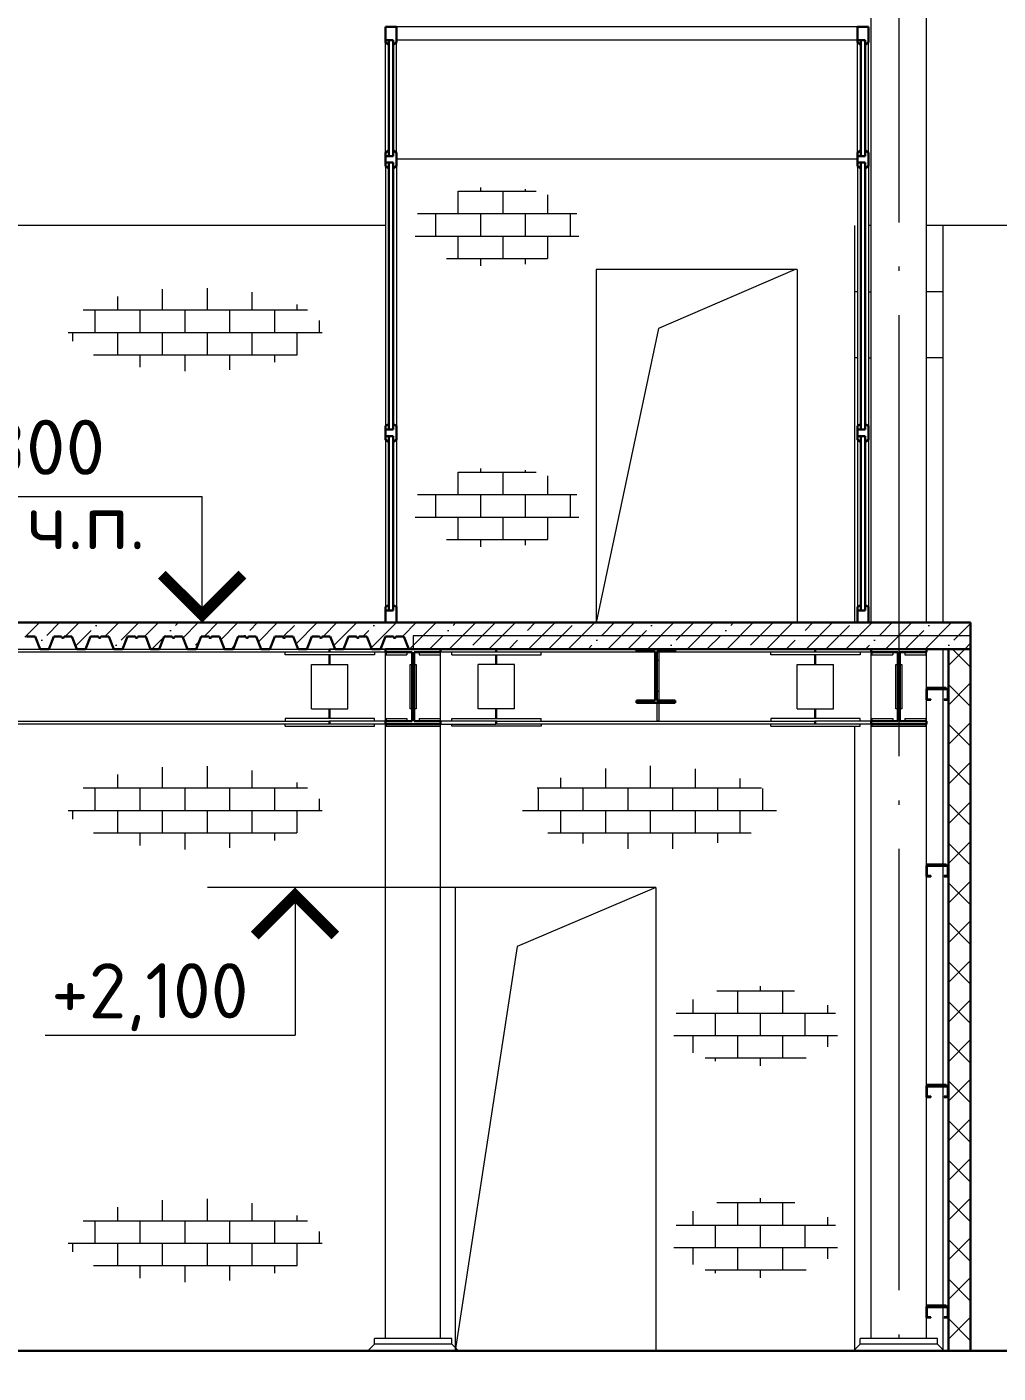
# Model space of a CAD drawing. Extents: x -965262 to 1142518, y -357520 to 71675.
# Drawn here: x -314975 to -310576, y -216272 to -210171 of the extents above; entities that cross this region are included whole.
import ezdxf

# ---------------------------------------------------------------- set-up
doc = ezdxf.new("R2010")
doc.units = 0
doc.header["$LTSCALE"] = 10
doc.linetypes.add('DOTE', pattern=[2.42, 2, -0.2, 0.02, -0.2])
doc.layers.get('0').update_dxf_attribs({"linetype": 'CONTINUOUS', "lineweight": 30})
doc.layers.add('DOTE', color=7, linetype='DOTE', lineweight=9)
doc.styles.add('GOST 2.304', font='isocpeur.ttf', dxfattribs={"width": 0.75, "height": 250})

# ---------------------------------------------------------------- blocks, each defined once
blk = doc.blocks.new('ddd')
at = {"lineweight": 15}
for p, q in [((44561.6, 101285.2), (44561.6, 104930.7)), ((44811.6, 101285.2), (44811.6, 104826.2)), ((44811.6, 101165.2), (45061.6, 101165.2)), ((45061.6, 101151.2), (45061.6, 101165.2)), ((45061.6, 101165.2), (45066.6, 101165.2)), ((46506.6, 101165.2), (45066.6, 101165.2)), ((45066.6, 101151.2), (45066.6, 101165.2)), ((46506.6, 101151.2), (46506.6, 101165.2)), ((46506.6, 101165.2), (46511.6, 101165.2)), ((46511.6, 101151.2), (46511.6, 101165.2)), ((46511.6, 101165.2), (46761.6, 101165.2)), ((46761.6, 101165.2), (47011.6, 101165.2)), ((47011.6, 101165.2), (47261.6, 101165.2)), ((47261.6, 101165.2), (47011.6, 101165.2)), ((47261.6, 101151.2), (47261.6, 101165.2)), ((47261.6, 101165.2), (47266.6, 101165.2)), ((50306.6, 101165.2), (47266.6, 101165.2)), ((47266.6, 101151.2), (47266.6, 101165.2)), ((44561.6, 100985.2), (44561.6, 101151.2)), ((44564.1, 101151.2, 1451.3), (44564.1, 101139.2, 1451.3)), ((44659.1, 101139.2, 1451.3), (44564.1, 101139.2, 1451.3)), ((44659.1, 101151.2, 1451.3), (44659.1, 101139.2, 1451.3)), ((44714.1, 101151.2, 1451.3), (44714.1, 101139.2, 1451.3)), ((44809.1, 101139.2, 1451.3), (44714.1, 101139.2, 1451.3)), ((44809.1, 101151.2, 1451.3), (44809.1, 101139.2, 1451.3)), ((44811.6, 100839.2), (44811.6, 101151.2)), ((44811.6, 101151.2), (45061.6, 101151.2)), ((44861.6, 101151.2), (44861.6, 101139.2)), ((44861.6, 101139.2), (45266.6, 101139.2)), ((45061.6, 101151.2), (45066.6, 101151.2)), ((45061.6, 101095.2), (45061.6, 101139.2)), ((45066.6, 101151.2), (46506.6, 101151.2)), ((45066.6, 101095.2), (45066.6, 101139.2)), ((45266.6, 101139.2), (45266.6, 101151.2)), ((45774.1, 101151.2, 1451.3), (45774.1, 100932.2, 1451.3)), ((45774.1, 101113.2, 1451.3), (45783.1, 101113.2, 1451.3)), ((46306.6, 101139.2), (46306.6, 101151.2)), ((46711.6, 101139.2), (46306.6, 101139.2)), ((46506.6, 101151.2), (46511.6, 101151.2)), ((46506.6, 101095.2), (46506.6, 101139.2)), ((46511.6, 101151.2), (46761.6, 101151.2)), ((46511.6, 101095.2), (46511.6, 101139.2)), ((46711.6, 101139.2), (46711.6, 101151.2)), ((46761.6, 100839.2), (46761.6, 101151.2)), ((46764.1, 101151.2, 1451.3), (46764.1, 101139.2, 1451.3)), ((46859.1, 101139.2, 1451.3), (46764.1, 101139.2, 1451.3)), ((46859.1, 101151.2, 1451.3), (46859.1, 101139.2, 1451.3)), ((46914.1, 101151.2, 1451.3), (46914.1, 101139.2, 1451.3)), ((47009.1, 101139.2, 1451.3), (46914.1, 101139.2, 1451.3)), ((47009.1, 101151.2, 1451.3), (47009.1, 101139.2, 1451.3)), ((47011.6, 100839.2), (47011.6, 101151.2)), ((47011.6, 101151.2), (47261.6, 101151.2)), ((47061.6, 101151.2), (47061.6, 101139.2)), ((47061.6, 101139.2), (47466.6, 101139.2)), ((47261.6, 101151.2), (47266.6, 101151.2)), ((47261.6, 101095.2), (47261.6, 101139.2)), ((47266.6, 101151.2), (50306.6, 101151.2)), ((47266.6, 101095.2), (47266.6, 101139.2)), ((47466.6, 101139.2), (47466.6, 101151.2)), ((44682.1, 101095.2, 1451.3), (44673.1, 101095.2, 1451.3)), ((44673.1, 101095.2, 1451.3), (44673.1, 100895.2, 1451.3)), ((44700.1, 101095.2, 1451.3), (44691.1, 101095.2, 1451.3)), ((44700.1, 100895.2, 1451.3), (44700.1, 101095.2, 1451.3)), ((45146.6, 101095.2), (44981.6, 101095.2)), ((44981.6, 100895.2), (44981.6, 101095.2)), ((45146.6, 100895.2), (45146.6, 101095.2)), ((46426.6, 100895.2), (46426.6, 101095.2)), ((46426.6, 101095.2), (46591.6, 101095.2)), ((46591.6, 100895.2), (46591.6, 101095.2)), ((46882.1, 101095.2, 1451.3), (46873.1, 101095.2, 1451.3)), ((46873.1, 101095.2, 1451.3), (46873.1, 100895.2, 1451.3)), ((46900.1, 101095.2, 1451.3), (46891.1, 101095.2, 1451.3)), ((46900.1, 100895.2, 1451.3), (46900.1, 101095.2, 1451.3)), ((47346.6, 101095.2), (47181.6, 101095.2)), ((47181.6, 100895.2), (47181.6, 101095.2)), ((47346.6, 100895.2), (47346.6, 101095.2)), ((44472.1, 100985.2), (44472.1, 100991.2)), ((44472.1, 100991.2), (44561.6, 100991.2)), ((44561.6, 100839.2), (44561.6, 100935.2)), ((45774.1, 100973.2, 1451.3), (45783.1, 100973.2, 1451.3)), ((45774.1, 100921.2, 1451.3), (45774.1, 100840.2, 1451.3)), ((45783.1, 100921.2, 1451.3), (45783.1, 100840.2, 1451.3)), ((44673.1, 100895.2, 1451.3), (44682.1, 100895.2, 1451.3)), ((44691.1, 100895.2, 1451.3), (44700.1, 100895.2, 1451.3)), ((45146.6, 100895.2), (44981.6, 100895.2)), ((45061.6, 100851.2), (45061.6, 100895.2)), ((45066.6, 100851.2), (45066.6, 100895.2)), ((46426.6, 100895.2), (46591.6, 100895.2)), ((46506.6, 100851.2), (46506.6, 100895.2)), ((46511.6, 100851.2), (46511.6, 100895.2)), ((46873.1, 100895.2, 1451.3), (46882.1, 100895.2, 1451.3)), ((46891.1, 100895.2, 1451.3), (46900.1, 100895.2, 1451.3)), ((47346.6, 100895.2), (47181.6, 100895.2)), ((47261.6, 100851.2), (47261.6, 100895.2)), ((47266.6, 100851.2), (47266.6, 100895.2)), ((44561.6, 100185.2), (44561.6, 100825.2)), ((44659.1, 100851.2, 1451.3), (44564.1, 100851.2, 1451.3)), ((44564.1, 100851.2, 1451.3), (44564.1, 100839.2, 1451.3)), ((44564.1, 100825.2, 1451.3), (44564.1, 100816.2, 1451.3)), ((44809.1, 100816.2, 1451.3), (44564.1, 100816.2, 1451.3)), ((44659.1, 100851.2, 1451.3), (44659.1, 100839.2, 1451.3)), ((44809.1, 100851.2, 1451.3), (44714.1, 100851.2, 1451.3)), ((44714.1, 100851.2, 1451.3), (44714.1, 100839.2, 1451.3)), ((44809.1, 100851.2, 1451.3), (44809.1, 100839.2, 1451.3)), ((44809.1, 100825.2, 1451.3), (44809.1, 100816.2, 1451.3)), ((44811.6, 100839.2), (45061.6, 100839.2)), ((44811.6, 98040.2), (44811.6, 100825.2)), ((44811.6, 100825.2), (45061.6, 100825.2)), ((44861.6, 100839.2), (44861.6, 100851.2)), ((44861.6, 100851.2), (45266.6, 100851.2)), ((44861.6, 100816.2), (44861.6, 100825.2)), ((45266.6, 100816.2), (44861.6, 100816.2)), ((45061.6, 100839.2), (45066.6, 100839.2)), ((45061.6, 100825.2), (45061.6, 100839.2)), ((45061.6, 100825.2), (45066.6, 100825.2)), ((46506.6, 100839.2), (45066.6, 100839.2)), ((45066.6, 100825.2), (45066.6, 100839.2)), ((45066.6, 100825.2), (46506.6, 100825.2)), ((45266.6, 100851.2), (45266.6, 100839.2)), ((45266.6, 100816.2), (45266.6, 100825.2)), ((45783.1, 100840.2), (45774.1, 100840.2)), ((45783.1, 100840.2, 1451.3), (45774.1, 100840.2, 1451.3)), ((46711.6, 100851.2), (46306.6, 100851.2)), ((46306.6, 100839.2), (46306.6, 100851.2)), ((46306.6, 100825.2), (46306.6, 100816.2)), ((46306.6, 100816.2), (46711.6, 100816.2)), ((46506.6, 100825.2), (46506.6, 100839.2)), ((46506.6, 100839.2), (46511.6, 100839.2)), ((46506.6, 100825.2), (46511.6, 100825.2)), ((46511.6, 100825.2), (46511.6, 100839.2)), ((46511.6, 100839.2), (46761.6, 100839.2)), ((46761.6, 100825.2), (46511.6, 100825.2)), ((46711.6, 100839.2), (46711.6, 100851.2)), ((46711.6, 100816.2), (46711.6, 100825.2)), ((46761.6, 98040.2), (46761.6, 100825.2)), ((46859.1, 100851.2, 1451.3), (46764.1, 100851.2, 1451.3)), ((46764.1, 100851.2, 1451.3), (46764.1, 100839.2, 1451.3)), ((46764.1, 100825.2, 1451.3), (46764.1, 100816.2, 1451.3)), ((47009.1, 100816.2, 1451.3), (46764.1, 100816.2, 1451.3)), ((46859.1, 100851.2, 1451.3), (46859.1, 100839.2, 1451.3)), ((47009.1, 100851.2, 1451.3), (46914.1, 100851.2, 1451.3)), ((46914.1, 100851.2, 1451.3), (46914.1, 100839.2, 1451.3)), ((47009.1, 100851.2, 1451.3), (47009.1, 100839.2, 1451.3)), ((47009.1, 100825.2, 1451.3), (47009.1, 100816.2, 1451.3)), ((47011.6, 100839.2), (47261.6, 100839.2)), ((47011.6, 98040.2), (47011.6, 100825.2)), ((47011.6, 100825.2), (47261.6, 100825.2)), ((47061.6, 100839.2), (47061.6, 100851.2)), ((47061.6, 100851.2), (47466.6, 100851.2)), ((47061.6, 100816.2), (47061.6, 100825.2)), ((47466.6, 100816.2), (47061.6, 100816.2)), ((47261.6, 100839.2), (47266.6, 100839.2)), ((47261.6, 100825.2), (47261.6, 100839.2)), ((47261.6, 100825.2), (47266.6, 100825.2)), ((50306.6, 100839.2), (47266.6, 100839.2)), ((47266.6, 100825.2), (47266.6, 100839.2)), ((47266.6, 100825.2), (50306.6, 100825.2)), ((47466.6, 100851.2), (47466.6, 100839.2)), ((47466.6, 100816.2), (47466.6, 100825.2)), ((44472.1, 100185.2), (44472.1, 100191.2)), ((44472.1, 100191.2), (44561.6, 100191.2)), ((44561.6, 99185.2), (44561.6, 100135.2)), ((44472.1, 99185.2), (44472.1, 99191.2)), ((44472.1, 99191.2), (44561.6, 99191.2)), ((44561.6, 98185.2), (44561.6, 99135.2)), ((44472.1, 98185.2), (44472.1, 98191.2)), ((44472.1, 98191.2), (44561.6, 98191.2)), ((44561.6, 98040.2), (44561.6, 98135.2)), ((44511.6, 98015.2), (44511.6, 98040.2)), ((44511.6, 98040.2), (44861.6, 98040.2)), ((44511.6, 98015.2), (44861.6, 98015.2)), ((44861.6, 98015.2), (44861.6, 98040.2)), ((46711.6, 98015.2), (46711.6, 98040.2)), ((46711.6, 98040.2), (47061.6, 98040.2)), ((46711.6, 98015.2), (47061.6, 98015.2)), ((47061.6, 98015.2), (47061.6, 98040.2))]:
    blk.add_line(p, q, dxfattribs=at)
for p, q in [((44561.6, 101151.2), (44561.6, 101165.2)), ((44561.6, 101165.2), (44811.6, 101165.2)), ((44811.6, 101165.2), (44811.6, 101151.2)), ((45699.1, 101154.2, 1451.3), (45699.1, 101165.2, 1451.3)), ((45699.1, 101165.2, 1451.3), (45874.1, 101165.2, 1451.3)), ((45874.1, 101165.2, 1451.3), (45874.1, 101154.2, 1451.3)), ((46761.6, 101151.2), (46761.6, 101165.2)), ((46761.6, 101165.2), (47011.6, 101165.2)), ((47011.6, 101165.2), (47011.6, 101151.2)), ((44682.1, 101151.2), (44561.6, 101151.2)), ((44682.1, 100839.2), (44682.1, 101151.2)), ((44811.6, 101151.2), (44691.1, 101151.2)), ((44691.1, 101151.2), (44691.1, 100839.2)), ((45783.1, 101154.2, 1451.3), (45699.1, 101154.2, 1451.3)), ((45783.1, 100932.2, 1451.3), (45783.1, 101154.2, 1451.3)), ((45874.1, 101154.2, 1451.3), (45790.1, 101154.2, 1451.3)), ((45790.1, 101154.2, 1451.3), (45790.1, 100932.2, 1451.3)), ((46882.1, 101151.2), (46761.6, 101151.2)), ((46882.1, 100839.2), (46882.1, 101151.2)), ((47011.6, 101151.2), (46891.1, 101151.2)), ((46891.1, 101151.2), (46891.1, 100839.2)), ((44461.6, 100985.2), (44461.6, 100935.2)), ((44561.6, 100985.2), (44461.6, 100985.2)), ((44463.9, 100937.5), (44463.9, 100982.9)), ((44463.9, 100982.9), (44559.3, 100982.9)), ((44559.3, 100982.9), (44559.3, 100937.5)), ((44561.6, 100935.2), (44561.6, 100985.2)), ((44461.6, 100935.2), (44481.6, 100935.2)), ((44481.6, 100937.5), (44463.9, 100937.5)), ((44481.6, 100935.2), (44481.6, 100937.5)), ((44559.3, 100937.5), (44541.6, 100937.5)), ((44541.6, 100937.5), (44541.6, 100935.2)), ((44541.6, 100935.2), (44561.6, 100935.2)), ((45699.1, 100921.2, 1451.3), (45699.1, 100932.2, 1451.3)), ((45699.1, 100932.2, 1451.3), (45783.1, 100932.2, 1451.3)), ((45699.1, 100921.2, 1451.3), (45874.1, 100921.2, 1451.3)), ((45790.1, 100932.2, 1451.3), (45874.1, 100932.2, 1451.3)), ((45874.1, 100932.2, 1451.3), (45874.1, 100921.2, 1451.3)), ((44561.6, 100839.2), (44682.1, 100839.2)), ((44561.6, 100825.2), (44561.6, 100839.2)), ((44561.6, 100825.2), (44811.6, 100825.2)), ((44811.6, 100839.2), (44691.1, 100839.2)), ((44811.6, 100825.2), (44811.6, 100839.2)), ((46761.6, 100839.2), (46882.1, 100839.2)), ((46761.6, 100825.2), (46761.6, 100839.2)), ((46761.6, 100825.2), (47011.6, 100825.2)), ((47011.6, 100839.2), (46891.1, 100839.2)), ((47011.6, 100825.2), (47011.6, 100839.2)), ((44461.6, 100185.2), (44461.6, 100135.2)), ((44561.6, 100185.2), (44461.6, 100185.2)), ((44463.9, 100137.5), (44463.9, 100182.9)), ((44463.9, 100182.9), (44559.3, 100182.9)), ((44559.3, 100182.9), (44559.3, 100137.5)), ((44561.6, 100135.2), (44561.6, 100185.2)), ((44461.6, 100135.2), (44481.6, 100135.2)), ((44481.6, 100137.5), (44463.9, 100137.5)), ((44481.6, 100135.2), (44481.6, 100137.5)), ((44559.3, 100137.5), (44541.6, 100137.5)), ((44541.6, 100137.5), (44541.6, 100135.2)), ((44541.6, 100135.2), (44561.6, 100135.2)), ((44461.6, 99185.2), (44461.6, 99135.2)), ((44561.6, 99185.2), (44461.6, 99185.2)), ((44463.9, 99137.5), (44463.9, 99182.9)), ((44463.9, 99182.9), (44559.3, 99182.9)), ((44559.3, 99182.9), (44559.3, 99137.5)), ((44561.6, 99135.2), (44561.6, 99185.2)), ((44461.6, 99135.2), (44481.6, 99135.2)), ((44481.6, 99137.5), (44463.9, 99137.5)), ((44481.6, 99135.2), (44481.6, 99137.5)), ((44559.3, 99137.5), (44541.6, 99137.5)), ((44541.6, 99137.5), (44541.6, 99135.2)), ((44541.6, 99135.2), (44561.6, 99135.2)), ((44461.6, 98185.2), (44461.6, 98135.2)), ((44561.6, 98185.2), (44461.6, 98185.2)), ((44463.9, 98137.5), (44463.9, 98182.9)), ((44463.9, 98182.9), (44559.3, 98182.9)), ((44559.3, 98182.9), (44559.3, 98137.5)), ((44561.6, 98135.2), (44561.6, 98185.2)), ((44461.6, 98135.2), (44481.6, 98135.2)), ((44481.6, 98137.5), (44463.9, 98137.5)), ((44481.6, 98135.2), (44481.6, 98137.5)), ((44559.3, 98137.5), (44541.6, 98137.5)), ((44541.6, 98137.5), (44541.6, 98135.2)), ((44541.6, 98135.2), (44561.6, 98135.2))]:
    blk.add_line(p, q)

msp = doc.modelspace()

# ---------------------------------------------------------------- hatches: boundary and pattern name
at = {"lineweight": 15}
h = msp.add_hatch(dxfattribs=at)
h.set_pattern_fill('AR-B816', color=1, scale=0.5)
h.set_pattern_definition([(0, (-297781.35, -209391.96), (0, 101.6), []), (90, (-297781.35, -209391.96), (-101.6, 101.6), [101.6, -101.6])])
edge = h.paths.add_edge_path()
edge.add_ellipse((-312845.4, -211076.1), major_axis=(381.5, 0), ratio=0.473687, start_angle=0, end_angle=360, ccw=False)
h = msp.add_hatch(dxfattribs=at)
h.set_pattern_fill('AR-B816', color=1, scale=0.5)
h.set_pattern_definition([(0, (-300644.68, -385901.09), (0, 101.6), []), (90, (-300644.68, -385901.09), (-101.6, 101.6), [101.6, -101.6])])
edge = h.paths.add_edge_path()
edge.add_ellipse((-314212.3, -211543.2), major_axis=(-576.4, 0), ratio=0.328422, start_angle=0, end_angle=360, ccw=False)
h = msp.add_hatch(dxfattribs=at)
h.set_pattern_fill('AR-B816', color=1, scale=0.5)
h.set_pattern_definition([(0, (-297781.35, -210665.58), (0, 101.6), []), (90, (-297781.35, -210665.58), (-101.6, 101.6), [101.6, -101.6])])
edge = h.paths.add_edge_path()
edge.add_ellipse((-312845.4, -212349.8), major_axis=(381.5, 0), ratio=0.473687, start_angle=0, end_angle=360, ccw=False)
h = msp.add_hatch(dxfattribs=at)
h.set_pattern_fill('ANSI35', color=256, scale=20)
h.set_pattern_definition([(45, (-343532.66, -364156.34), (-89.80256, 89.80256), []), (45, (-343442.86, -364156.34), (-89.80256, 89.80256), [158.75, -31.75, 0, -31.75])])
h.paths.add_polyline_path([(-313226, -212931.2), (-310701, -212931.2), (-310701, -212991.2), (-310801, -212991.2), (-312038.5, -212991.2), (-312038.5, -212991.2), (-312213.5, -212991.2), (-312846, -212991.2), (-312851, -212991.2), (-313101, -212991.2), (-313226, -212991.2)], flags=17)
h.paths.add_polyline_path([(-317361, -212871.2), (-310701, -212871.2), (-310701, -212931.2), (-313226, -212931.2), (-313226, -212991.2), (-313245.6, -212991.2), (-313268.1, -212934.2), (-313304.3, -212934.2, -0.811457), (-313314, -212938, 0.436348), (-313317.5, -212934.2), (-313350.9, -212934.2), (-313373.4, -212991.2), (-313412.6, -212991.2), (-313435.1, -212934.2), (-313471.3, -212934.2, -0.811457), (-313481, -212938, 0.436348), (-313484.5, -212934.2), (-313517.9, -212934.2), (-313540.4, -212991.2), (-313579.6, -212991.2), (-313602.1, -212934.2), (-313638.2, -212934.2, -0.811457), (-313648, -212938, 0.436348), (-313651.5, -212934.2), (-313684.9, -212934.2), (-313707.4, -212991.2), (-313746.6, -212991.2), (-313769.1, -212934.2), (-313805.2, -212934.2, -0.811457), (-313815, -212938, 0.436348), (-313818.5, -212934.2), (-313851.9, -212934.2), (-313874.4, -212991.2), (-313913.6, -212991.2), (-313936.1, -212934.2), (-313972.2, -212934.2, -0.811457), (-313982, -212938, 0.436348), (-313985.5, -212934.2), (-314018.9, -212934.2), (-314041.4, -212991.2), (-314080.6, -212991.2), (-314103.1, -212934.2), (-314139.2, -212934.2, -0.811457), (-314149, -212938, 0.436348), (-314152.5, -212934.2), (-314185.9, -212934.2), (-314208.4, -212991.2), (-314247.6, -212991.2), (-314270.1, -212934.2), (-314306.2, -212934.2, -0.811457), (-314315.9, -212938, 0.436348), (-314319.5, -212934.2), (-314352.9, -212934.2), (-314375.4, -212991.2), (-314414.6, -212991.2), (-314437.1, -212934.2), (-314473.2, -212934.2, -0.811457), (-314482.9, -212938, 0.436348), (-314486.5, -212934.2), (-314519.9, -212934.2), (-314542.4, -212991.2), (-314581.6, -212991.2), (-314604.1, -212934.2), (-314640.2, -212934.2, -0.811457), (-314649.9, -212938, 0.436348), (-314653.5, -212934.2), (-314686.9, -212934.2), (-314709.4, -212991.2), (-314748.6, -212991.2), (-314771, -212934.2), (-314807.2, -212934.2, -0.811457), (-314816.9, -212938, 0.436348), (-314820.5, -212934.2), (-314853.9, -212934.2), (-314876.4, -212991.2), (-314915.5, -212991.2), (-314938, -212934.2), (-314974.2, -212934.2, -0.811457), (-314983.9, -212938, 0.436348), (-314987.5, -212934.2), (-315020.9, -212934.2), (-315043.4, -212991.2), (-315082.5, -212991.2), (-315105, -212934.2), (-315141.2, -212934.2, -0.811457), (-315150.9, -212938, 0.436348), (-315154.5, -212934.2), (-315187.9, -212934.2), (-315210.3, -212991.2), (-315249.5, -212991.2), (-315272, -212934.2), (-315308.2, -212934.2, -0.811457), (-315317.9, -212938, 0.436348), (-315321.5, -212934.2), (-315354.8, -212934.2), (-315377.3, -212991.2), (-315416.5, -212991.2), (-315439, -212934.2), (-315475.2, -212934.2, -0.811457), (-315484.9, -212938, 0.436348), (-315488.4, -212934.2), (-315521.8, -212934.2), (-315544.3, -212991.2), (-315583.5, -212991.2), (-315606, -212934.2), (-315642.2, -212934.2, -0.811457), (-315651.9, -212938, 0.436348), (-315655.4, -212934.2), (-315688.8, -212934.2), (-315711.3, -212991.2), (-315750.5, -212991.2), (-315773, -212934.2), (-315809.1, -212934.2, -0.811457), (-315818.9, -212938, 0.436348), (-315822.4, -212934.2), (-315855.8, -212934.2), (-315878.3, -212991.2), (-315917.5, -212991.2), (-315940, -212934.2), (-315976.1, -212934.2, -0.811457), (-315985.9, -212938, 0.436348), (-315989.4, -212934.2), (-316022.8, -212934.2), (-316045.3, -212991.2), (-316084.5, -212991.2), (-316107, -212934.2), (-316143.1, -212934.2, -0.811457), (-316152.9, -212938, 0.436348), (-316156.4, -212934.2), (-316189.8, -212934.2), (-316212.3, -212991.2), (-316251.5, -212991.2), (-316274, -212934.2), (-316310.1, -212934.2, -0.811457), (-316319.9, -212938, 0.436348), (-316323.4, -212934.2), (-316356.8, -212934.2), (-316379.3, -212991.2), (-316418.5, -212991.2), (-316441, -212934.2), (-316477.1, -212934.2, -0.811457), (-316486.8, -212938, 0.436348), (-316490.4, -212934.2), (-316523.8, -212934.2), (-316546.3, -212991.2), (-316585.5, -212991.2), (-316608, -212934.2), (-316644.1, -212934.2, -0.811457), (-316653.8, -212938, 0.436348), (-316657.4, -212934.2), (-316690.8, -212934.2), (-316713.3, -212991.2), (-316752.5, -212991.2), (-316775, -212934.2), (-316811.1, -212934.2, -0.811457), (-316820.8, -212938, 0.436348), (-316824.4, -212934.2), (-316857.8, -212934.2), (-316880.3, -212991.2), (-316919.5, -212991.2), (-316941.9, -212934.2), (-316978.1, -212934.2, -0.811457), (-316987.8, -212938, 0.436348), (-316991.4, -212934.2), (-317024.8, -212934.2), (-317047.3, -212991.2), (-317151, -212991.2), (-317361, -212991.2)])
h = msp.add_hatch(dxfattribs=at)
h.set_pattern_fill('ANSI37', color=30, scale=40)
h.set_pattern_definition([(45, (-343532.66, -364156.34), (-89.80256, 89.80256), []), (135, (-343532.66, -364156.34), (-89.80256, -89.80256), [])])
h.paths.add_polyline_path([(-310801, -216171.2), (-310701, -216171.2), (-310701, -212991.2), (-310801, -212991.2)])
h = msp.add_hatch(dxfattribs=at)
h.set_pattern_fill('AR-B816', color=1, scale=0.5)
h.set_pattern_definition([(0, (-300644.68, -388067.84), (0, 101.6), []), (90, (-300644.68, -388067.84), (-101.6, 101.6), [101.6, -101.6])])
edge = h.paths.add_edge_path()
edge.add_ellipse((-314212.3, -213709.9), major_axis=(-576.4, 0), ratio=0.328422, start_angle=0, end_angle=360, ccw=False)
h = msp.add_hatch(dxfattribs=at)
h.set_pattern_fill('AR-B816', color=1, scale=0.5)
h.set_pattern_definition([(0, (-302701.54, -388067.84), (0, 101.6), []), (90, (-302701.54, -388067.84), (-101.6, 101.6), [101.6, -101.6])])
edge = h.paths.add_edge_path()
edge.add_ellipse((-312155.4, -213709.9), major_axis=(-576.4, 0), ratio=0.328422, start_angle=0, end_angle=360, ccw=False)
h = msp.add_hatch(dxfattribs=at)
h.set_pattern_fill('AR-B816', color=1, scale=0.5)
h.set_pattern_definition([(0, (-298952.78, -213015.28), (0, 101.6), []), (90, (-298952.78, -213015.28), (-101.6, 101.6), [101.6, -101.6])])
edge = h.paths.add_edge_path()
edge.add_ellipse((-311673.9, -214699.5), major_axis=(381.5, 0), ratio=0.473687, start_angle=0, end_angle=360, ccw=False)
h = msp.add_hatch(dxfattribs=at)
h.set_pattern_fill('AR-B816', color=1, scale=0.5)
h.set_pattern_definition([(0, (-300644.68, -390029.01), (0, 101.6), []), (90, (-300644.68, -390029.01), (-101.6, 101.6), [101.6, -101.6])])
edge = h.paths.add_edge_path()
edge.add_ellipse((-314212.3, -215671.1), major_axis=(-576.4, 0), ratio=0.328422, start_angle=0, end_angle=360, ccw=False)
h = msp.add_hatch(dxfattribs=at)
h.set_pattern_fill('AR-B816', color=1, scale=0.5)
h.set_pattern_definition([(0, (-298952.78, -213975.92), (0, 101.6), []), (90, (-298952.78, -213975.92), (-101.6, 101.6), [101.6, -101.6])])
edge = h.paths.add_edge_path()
edge.add_ellipse((-311673.9, -215660.1), major_axis=(381.5, 0), ratio=0.473687, start_angle=0, end_angle=360, ccw=False)

# ---------------------------------------------------------------- linework, layer by layer
at = {"color": 3}
for p, q in [((-313351, -210242.5, -4711.1), (-313351, -210171.2, -4711.1)), ((-313351, -210171.2, -4711.1), (-313301, -210171.2, -4711.1)), ((-313301, -210242.5, -4711.1), (-313301, -210171.2, -4711.1)), ((-311213.5, -210242.5, -4711.1), (-311213.5, -210171.2, -4711.1)), ((-311213.5, -210171.2, -4711.1), (-311163.5, -210171.2, -4711.1)), ((-311163.5, -210242.5, -4711.1), (-311163.5, -210171.2, -4711.1)), ((-313336, -210231.2, -4711.1), (-313351, -210231.2, -4711.1)), ((-313336, -210251.2, -4711.1), (-313351, -210242.5, -4711.1)), ((-313316, -210231.2, -4711.1), (-313336, -210231.2, -4711.1)), ((-313336, -210756.2, -4711.1), (-313336, -210231.2, -4711.1)), ((-313316, -210756.2, -4711.1), (-313316, -210231.2, -4711.1)), ((-313316, -210251.2, -4711.1), (-313301, -210242.5, -4711.1)), ((-311198.5, -210231.2, -4711.1), (-311213.5, -210231.2, -4711.1)), ((-311198.5, -210251.2, -4711.1), (-311213.5, -210242.5, -4711.1)), ((-311178.5, -210231.2, -4711.1), (-311198.5, -210231.2, -4711.1)), ((-311198.5, -210756.2, -4711.1), (-311198.5, -210231.2, -4711.1)), ((-311178.5, -210756.2, -4711.1), (-311178.5, -210231.2, -4711.1)), ((-311178.5, -210251.2, -4711.1), (-311163.5, -210242.5, -4711.1)), ((-313336, -210731.2, -4711.1), (-313351, -210739.8, -4711.1)), ((-313316, -210731.2, -4711.1), (-313301, -210739.8, -4711.1)), ((-311198.5, -210731.2, -4711.1), (-311213.5, -210739.8, -4711.1)), ((-311178.5, -210731.2, -4711.1), (-311163.5, -210739.8, -4711.1)), ((-313351, -210739.8, -4711.1), (-313351, -210802.5, -4711.1)), ((-313336, -210756.2, -4711.1), (-313351, -210756.2, -4711.1)), ((-313336, -210786.2, -4711.1), (-313351, -210786.2, -4711.1)), ((-313316, -210756.2, -4711.1), (-313336, -210756.2, -4711.1)), ((-313336, -210786.2, -4711.1), (-313336, -211996.2, -4711.1)), ((-313316, -210786.2, -4711.1), (-313336, -210786.2, -4711.1)), ((-313316, -210786.2, -4711.1), (-313316, -211996.2, -4711.1)), ((-313301, -210739.8, -4711.1), (-313301, -210802.5, -4711.1)), ((-311213.5, -210739.8, -4711.1), (-311213.5, -210802.5, -4711.1)), ((-311198.5, -210756.2, -4711.1), (-311213.5, -210756.2, -4711.1)), ((-311198.5, -210786.2, -4711.1), (-311213.5, -210786.2, -4711.1)), ((-311178.5, -210756.2, -4711.1), (-311198.5, -210756.2, -4711.1)), ((-311198.5, -210786.2, -4711.1), (-311198.5, -211996.2, -4711.1)), ((-311178.5, -210786.2, -4711.1), (-311198.5, -210786.2, -4711.1)), ((-311178.5, -210786.2, -4711.1), (-311178.5, -211996.2, -4711.1)), ((-311163.5, -210739.8, -4711.1), (-311163.5, -210802.5, -4711.1)), ((-313336, -210811.2, -4711.1), (-313351, -210802.5, -4711.1)), ((-313316, -210811.2, -4711.1), (-313301, -210802.5, -4711.1)), ((-311198.5, -210811.2, -4711.1), (-311213.5, -210802.5, -4711.1)), ((-311178.5, -210811.2, -4711.1), (-311163.5, -210802.5, -4711.1)), ((-313336, -211971.2, -4711.1), (-313351, -211979.8, -4711.1)), ((-313351, -211979.8, -4711.1), (-313351, -212042.5, -4711.1)), ((-313336, -211996.2, -4711.1), (-313351, -211996.2, -4711.1)), ((-313316, -211996.2, -4711.1), (-313336, -211996.2, -4711.1)), ((-313316, -211971.2, -4711.1), (-313301, -211979.8, -4711.1)), ((-313301, -211979.8, -4711.1), (-313301, -212042.5, -4711.1)), ((-311198.5, -211971.2, -4711.1), (-311213.5, -211979.8, -4711.1)), ((-311213.5, -211979.8, -4711.1), (-311213.5, -212042.5, -4711.1)), ((-311198.5, -211996.2, -4711.1), (-311213.5, -211996.2, -4711.1)), ((-311178.5, -211996.2, -4711.1), (-311198.5, -211996.2, -4711.1)), ((-311178.5, -211971.2, -4711.1), (-311163.5, -211979.8, -4711.1)), ((-311163.5, -211979.8, -4711.1), (-311163.5, -212042.5, -4711.1)), ((-313336, -212026.2, -4711.1), (-313351, -212026.2, -4711.1)), ((-313336, -212051.2, -4711.1), (-313351, -212042.5, -4711.1)), ((-313336, -212026.2, -4711.1), (-313336, -212816.2, -4711.1)), ((-313316, -212026.2, -4711.1), (-313336, -212026.2, -4711.1)), ((-313316, -212026.2, -4711.1), (-313316, -212816.2, -4711.1)), ((-313316, -212051.2, -4711.1), (-313301, -212042.5, -4711.1)), ((-311198.5, -212026.2, -4711.1), (-311213.5, -212026.2, -4711.1)), ((-311198.5, -212051.2, -4711.1), (-311213.5, -212042.5, -4711.1)), ((-311198.5, -212026.2, -4711.1), (-311198.5, -212816.2, -4711.1)), ((-311178.5, -212026.2, -4711.1), (-311198.5, -212026.2, -4711.1)), ((-311178.5, -212026.2, -4711.1), (-311178.5, -212816.2, -4711.1)), ((-311178.5, -212051.2, -4711.1), (-311163.5, -212042.5, -4711.1)), ((-313336, -212791.2, -4711.1), (-313351, -212799.8, -4711.1)), ((-313351, -212871.2, -6162.4), (-313351, -212799.8, -4711.1)), ((-313316, -212791.2, -4711.1), (-313301, -212799.8, -4711.1)), ((-313301, -212799.8, -4711.1), (-313301, -212871.2, -4711.1)), ((-311198.5, -212791.2, -4711.1), (-311213.5, -212799.8, -4711.1)), ((-311213.5, -212871.2, -6162.4), (-311213.5, -212799.8, -4711.1)), ((-311178.5, -212791.2, -4711.1), (-311163.5, -212799.8, -4711.1)), ((-311163.5, -212799.8, -4711.1), (-311163.5, -212871.2, -4711.1)), ((-313336, -212816.2, -4711.1), (-313351, -212816.2, -4711.1)), ((-313316, -212816.2, -4711.1), (-313336, -212816.2, -4711.1)), ((-311198.5, -212816.2, -4711.1), (-311213.5, -212816.2, -4711.1)), ((-311178.5, -212816.2, -4711.1), (-311198.5, -212816.2, -4711.1)), ((-313301, -212871.2, -4711.1), (-313351, -212871.2, -6162.4)), ((-311163.5, -212871.2, -4711.1), (-311213.5, -212871.2, -6162.4))]:
    msp.add_line(p, q, dxfattribs=at)
at = {"color": 3, "lineweight": 15}
for p, q in [((-311213.5, -210171.2, -4711.1), (-313301, -210171.2, -4711.1)), ((-313351, -210739.8, -4711.1), (-313351, -210242.5, -4711.1)), ((-311213.5, -210231.2, -4711.1), (-313301, -210231.2, -4711.1)), ((-313301, -210739.8, -4711.1), (-313301, -210242.5, -4711.1)), ((-311213.5, -210739.8, -4711.1), (-311213.5, -210242.5, -4711.1)), ((-311163.5, -210739.8, -4711.1), (-311163.5, -210242.5, -4711.1)), ((-313351, -210802.5, -4711.1), (-313351, -211979.8, -4711.1)), ((-313301, -210802.5, -4711.1), (-313301, -211979.8, -4711.1)), ((-311213.5, -210802.5, -4711.1), (-311213.5, -211979.8, -4711.1)), ((-311163.5, -210802.5, -4711.1), (-311163.5, -211979.8, -4711.1)), ((-313351, -212042.5, -4711.1), (-313351, -212799.8, -4710.6)), ((-313301, -212042.5, -4711.1), (-313301, -212799.8, -4711.1)), ((-311213.5, -212042.5, -4711.1), (-311213.5, -212799.8, -4710.6)), ((-311163.5, -212042.5, -4711.1), (-311163.5, -212799.8, -4711.1))]:
    msp.add_line(p, q, dxfattribs=at)
at = {"lineweight": 15, "extrusion": (-1.83697e-16, 0, -1)}
for p, q in [((-311213.5, -210771.2, -3259.8), (-313301, -210771.2, -3259.8)), ((-313351, -211071.2, -3259.8), (-316901, -211071.2, -3259.8)), ((-311151, -211071.2, -3259.8), (-311163.5, -211071.2, -3259.8)), ((-305151, -211071.2, -3259.8), (-310901, -211071.2, -3259.8)), ((-310826, -211371.2, -3259.8), (-310901, -211371.2, -3259.8)), ((-310826, -211671.2, -3259.8), (-310901, -211671.2, -3259.8)), ((-313036, -214071.2, -4711.1), (-314156.7, -214071.2, -3259.8))]:
    msp.add_line(p, q, dxfattribs=at)
at = {"lineweight": 15, "ltscale": 100, "extrusion": (0, -1, 0)}
for p, q in [((-311226, -211071.2, -3878.9), (-311226, -212871.2, -3660.4)), ((-310826, -211071.2, -4711.1), (-310826, -212871.2, -4711.1)), ((-310826, -212991.2, -4711.1), (-310826, -213165.2, -4711.1)), ((-310826, -213173.5, -4711.1), (-310826, -213965.2, -4711.1)), ((-311226, -213340.2, -4711.1), (-311226, -216171.2, -4367.4)), ((-310826, -213973.5, -4711.1), (-310826, -214965.2, -4711.1)), ((-310826, -214973.5, -4711.1), (-310826, -215965.2, -4711.1)), ((-310826, -215973.5, -4711.1), (-310826, -216166.2, -4711.1)), ((-311226, -216166.2, -3262.3), (-311226, -216171.2, -3259.8))]:
    msp.add_line(p, q, dxfattribs=at)
at = {"color": 1, "lineweight": 15, "ltscale": 100, "extrusion": (0, -1, 0)}
for p, q in [((-312396, -211271.2, -4711.1), (-312396, -212871.2, -4711.1)), ((-311486, -211271.2, -4711.1), (-311486, -212871.2, -4711.1))]:
    msp.add_line(p, q, dxfattribs=at)
at = {"color": 1, "lineweight": 15, "extrusion": (-1.83697e-16, 0, -1)}
for p, q in [((-311486, -211271.2, -3259.8), (-312396, -211271.2, -3259.8)), ((-312126, -214071.2, -3259.8), (-313036, -214071.2, -3259.8))]:
    msp.add_line(p, q, dxfattribs=at)
at = {"color": 1, "lineweight": 15}
for p, q in [((-311496, -211271.2, -4711.1), (-312114, -211538.3, -4711.1)), ((-312114, -211538.3, -4711.1), (-312396, -212871.2, -4711.1)), ((-313036, -214071.2, -4711.1), (-313036, -216171.2, -4711.1)), ((-312126, -214071.2, -3259.8), (-312754, -214338.3, -4711.1)), ((-312126, -214071.2, -4711.1), (-312126, -216171.2, -4711.1)), ((-312754, -214338.3, -4711.1), (-313036, -216171.2, -4711.1))]:
    msp.add_line(p, q, dxfattribs=at)
at = {"lineweight": 15}
for p, q in [((-311213.5, -211371.2, -3259.8), (-311226, -211371.2, -3259.8)), ((-311163.5, -211371.2, -3259.8), (-311151, -211371.2, -3259.8)), ((-311213.5, -211671.2, -3259.8), (-311226, -211671.2, -3259.8)), ((-311163.5, -211671.2, -3259.8), (-311151, -211671.2, -3259.8)), ((-314181.8, -212871.2, -4711.1), (-314181.8, -212299.3, -4711.1)), ((-310701, -212931.2, -4711.1), (-313226, -212931.2, -4711.1)), ((-313226, -212931.2, -4711.1), (-313226, -212991.2, -4711.1)), ((-311148.5, -213005.2, -3259.8), (-311053.5, -213005.2, -3259.8)), ((-310998.5, -213005.2, -3259.8), (-310903.5, -213005.2, -3259.8)), ((-313348.5, -213317.2, -3259.8), (-313253.5, -213317.2, -3259.8)), ((-311148.5, -213317.2, -3259.8), (-311053.5, -213317.2, -3259.8)), ((-313760.7, -214071.2, -3259.8), (-313760.7, -214740.5, -3259.8)), ((-313401, -216141.2, -4711.1), (-313429.8, -216170, -4711.1)), ((-313051, -216141.2, -4711.1), (-313022.3, -216170, -4711.1)), ((-311201, -216141.2, -4711.1), (-311229.8, -216170, -4711.1)), ((-310851, -216141.2, -4711.1), (-310822.3, -216170, -4711.1))]:
    msp.add_line(p, q, dxfattribs=at)
at = {"lineweight": 15, "ltscale": 0.3}
for p, q in [((-315836.7, -212299.3, -4711.1), (-314181.8, -212299.3, -4711.1)), ((-314893.1, -214740.5, -3259.8), (-313760.7, -214740.5, -3259.8))]:
    msp.add_line(p, q, dxfattribs=at)
for p, q in [((-317361, -212871.2, -4711.1), (-310701, -212871.2, -4711.1)), ((-310701, -212871.2, -4711.1), (-310701, -212991.2, -4711.1)), ((-314975, -212938, -4711.1), (-314974.1, -212935.4, -4711.1)), ((-314971.4, -212934.2, -4711.1), (-314938, -212934.2, -4711.1)), ((-314915.5, -212991.2, -4711.1), (-314938, -212934.2, -4711.1)), ((-314876.4, -212991.2, -4711.1), (-314853.9, -212934.2, -4711.1)), ((-314853.9, -212934.2, -4711.1), (-314820.5, -212934.2, -4711.1)), ((-314816.9, -212938, -4711.1), (-314817.8, -212935.4, -4711.1)), ((-314808, -212938, -4711.1), (-314807.1, -212935.4, -4711.1)), ((-314804.4, -212934.2, -4711.1), (-314771, -212934.2, -4711.1)), ((-314748.6, -212991.2, -4711.1), (-314771, -212934.2, -4711.1)), ((-314709.4, -212991.2, -4711.1), (-314686.9, -212934.2, -4711.1)), ((-314686.9, -212934.2, -4711.1), (-314653.5, -212934.2, -4711.1)), ((-314649.9, -212938, -4711.1), (-314650.8, -212935.4, -4711.1)), ((-314641, -212938, -4711.1), (-314640.1, -212935.4, -4711.1)), ((-314637.5, -212934.2, -4711.1), (-314604.1, -212934.2, -4711.1)), ((-314581.6, -212991.2, -4711.1), (-314604.1, -212934.2, -4711.1)), ((-314542.4, -212991.2, -4711.1), (-314519.9, -212934.2, -4711.1)), ((-314519.9, -212934.2, -4711.1), (-314486.5, -212934.2, -4711.1)), ((-314482.9, -212938, -4711.1), (-314483.8, -212935.4, -4711.1)), ((-314474, -212938, -4711.1), (-314473.1, -212935.4, -4711.1)), ((-314470.5, -212934.2, -4711.1), (-314437.1, -212934.2, -4711.1)), ((-314414.6, -212991.2, -4711.1), (-314437.1, -212934.2, -4711.1)), ((-314375.4, -212991.2, -4711.1), (-314352.9, -212934.2, -4711.1)), ((-314352.9, -212934.2, -4711.1), (-314319.5, -212934.2, -4711.1)), ((-314315.9, -212938, -4711.1), (-314316.8, -212935.4, -4711.1)), ((-314307, -212938, -4711.1), (-314306.1, -212935.4, -4711.1)), ((-314303.5, -212934.2, -4711.1), (-314270.1, -212934.2, -4711.1)), ((-314247.6, -212991.2, -4711.1), (-314270.1, -212934.2, -4711.1)), ((-314208.4, -212991.2, -4711.1), (-314185.9, -212934.2, -4711.1)), ((-314185.9, -212934.2, -4711.1), (-314152.5, -212934.2, -4711.1)), ((-314149, -212938, -4711.1), (-314149.8, -212935.4, -4711.1)), ((-314140, -212938, -4711.1), (-314139.2, -212935.4, -4711.1)), ((-314136.5, -212934.2, -4711.1), (-314103.1, -212934.2, -4711.1)), ((-314080.6, -212991.2, -4711.1), (-314103.1, -212934.2, -4711.1)), ((-314041.4, -212991.2, -4711.1), (-314018.9, -212934.2, -4711.1)), ((-314018.9, -212934.2, -4711.1), (-313985.5, -212934.2, -4711.1)), ((-313982, -212938, -4711.1), (-313982.8, -212935.4, -4711.1)), ((-313973, -212938, -4711.1), (-313972.2, -212935.4, -4711.1)), ((-313969.5, -212934.2, -4711.1), (-313936.1, -212934.2, -4711.1)), ((-313913.6, -212991.2, -4711.1), (-313936.1, -212934.2, -4711.1)), ((-313874.4, -212991.2, -4711.1), (-313851.9, -212934.2, -4711.1)), ((-313851.9, -212934.2, -4711.1), (-313818.5, -212934.2, -4711.1)), ((-313815, -212938, -4711.1), (-313815.8, -212935.4, -4711.1)), ((-313806, -212938, -4711.1), (-313805.2, -212935.4, -4711.1)), ((-313802.5, -212934.2, -4711.1), (-313769.1, -212934.2, -4711.1)), ((-313746.6, -212991.2, -4711.1), (-313769.1, -212934.2, -4711.1)), ((-313707.4, -212991.2, -4711.1), (-313684.9, -212934.2, -4711.1)), ((-313684.9, -212934.2, -4711.1), (-313651.5, -212934.2, -4711.1)), ((-313648, -212938, -4711.1), (-313648.8, -212935.4, -4711.1)), ((-313639.1, -212938, -4711.1), (-313638.2, -212935.4, -4711.1)), ((-313635.5, -212934.2, -4711.1), (-313602.1, -212934.2, -4711.1)), ((-313579.6, -212991.2, -4711.1), (-313602.1, -212934.2, -4711.1)), ((-313540.4, -212991.2, -4711.1), (-313517.9, -212934.2, -4711.1)), ((-313517.9, -212934.2, -4711.1), (-313484.5, -212934.2, -4711.1)), ((-313481, -212938, -4711.1), (-313481.9, -212935.4, -4711.1)), ((-313472.1, -212938, -4711.1), (-313471.2, -212935.4, -4711.1)), ((-313468.5, -212934.2, -4711.1), (-313435.1, -212934.2, -4711.1)), ((-313412.6, -212991.2, -4711.1), (-313435.1, -212934.2, -4711.1)), ((-313373.4, -212991.2, -4711.1), (-313350.9, -212934.2, -4711.1)), ((-313350.9, -212934.2, -4711.1), (-313317.5, -212934.2, -4711.1)), ((-313314, -212938, -4711.1), (-313314.9, -212935.4, -4711.1)), ((-313305.1, -212938, -4711.1), (-313304.2, -212935.4, -4711.1)), ((-313301.5, -212934.2, -4711.1), (-313268.1, -212934.2, -4711.1)), ((-313245.6, -212991.2, -4711.1), (-313268.1, -212934.2, -4711.1)), ((-314915.5, -212991.2, -4711.1), (-314876.4, -212991.2, -4711.1)), ((-314748.6, -212991.2, -4711.1), (-314709.4, -212991.2, -4711.1)), ((-314581.6, -212991.2, -4711.1), (-314542.4, -212991.2, -4711.1)), ((-314414.6, -212991.2, -4711.1), (-314375.4, -212991.2, -4711.1)), ((-314247.6, -212991.2, -4711.1), (-314208.4, -212991.2, -4711.1)), ((-314080.6, -212991.2, -4711.1), (-314041.4, -212991.2, -4711.1)), ((-313913.6, -212991.2, -4711.1), (-313874.4, -212991.2, -4711.1)), ((-313746.6, -212991.2, -4711.1), (-313707.4, -212991.2, -4711.1)), ((-313579.6, -212991.2, -4711.1), (-313540.4, -212991.2, -4711.1)), ((-313412.6, -212991.2, -4711.1), (-313373.4, -212991.2, -4711.1)), ((-313276.5, -212991.2, -4711.1), (-313237.3, -212991.2, -4711.1)), ((-313245.6, -212991.2, -4711.1), (-313206.4, -212991.2, -4711.1)), ((-310701, -212991.2, -4711.1), (-313226, -212991.2, -4711.1))]:
    msp.add_line(p, q)
at = {"color": 30}
for p, q in [((-310801, -212991.2, -4711.1), (-310801, -216171.2, -3259.8)), ((-310701, -212991.2, -4711.1), (-310801, -212991.2, -4711.1)), ((-310701, -212991.2, -4711.1), (-310701, -216171.2, -3259.8)), ((-310701, -216171.2, -3259.8), (-310801, -216171.2, -3259.8))]:
    msp.add_line(p, q, dxfattribs=at)
at = {"extrusion": (-1.83697e-16, 0, -1)}
msp.add_line((-268616, -216171.2, -3259.8), (-336106, -216171.2, -3259.8), dxfattribs=at)
at = {"lineweight": 15, "const_width": 50}
for points, elevation in [([(-314364.1, -212653.5), (-314181.8, -212835.8), (-313999.5, -212653.5)], -4711.1), ([(-313943, -214288.9), (-313760.7, -214106.5), (-313578.3, -214288.9)], -3259.8)]:
    msp.add_lwpolyline(points, dxfattribs=dict(at, elevation=elevation))
for centre, radius, start, end in [((-314971.4, -212937.7, -4711.1), 3.56, 90, 138.83432), ((-314820.5, -212937.7, -4711.1), 3.56, 41.16568, 90), ((-314812.5, -212935.1, -4711.1), 5.34, 213.36268, 326.63732), ((-314804.4, -212937.7, -4711.1), 3.56, 90, 138.83432), ((-314653.5, -212937.7, -4711.1), 3.56, 41.16568, 90), ((-314645.5, -212935.1, -4711.1), 5.34, 213.36268, 326.63732), ((-314637.5, -212937.7, -4711.1), 3.56, 90, 138.83432), ((-314486.5, -212937.7, -4711.1), 3.56, 41.16568, 90), ((-314478.5, -212935.1, -4711.1), 5.34, 213.36268, 326.63732), ((-314470.5, -212937.7, -4711.1), 3.56, 90, 138.83432), ((-314319.5, -212937.7, -4711.1), 3.56, 41.16568, 90), ((-314311.5, -212935.1, -4711.1), 5.34, 213.36268, 326.63732), ((-314303.5, -212937.7, -4711.1), 3.56, 90, 138.83432), ((-314152.5, -212937.7, -4711.1), 3.56, 41.16568, 90), ((-314144.5, -212935.1, -4711.1), 5.34, 213.36268, 326.63732), ((-314136.5, -212937.7, -4711.1), 3.56, 90, 138.83432), ((-313985.5, -212937.7, -4711.1), 3.56, 41.16568, 90), ((-313977.5, -212935.1, -4711.1), 5.34, 213.36268, 326.63732), ((-313969.5, -212937.7, -4711.1), 3.56, 90, 138.83432), ((-313818.5, -212937.7, -4711.1), 3.56, 41.16568, 90), ((-313810.5, -212935.1, -4711.1), 5.34, 213.36268, 326.63732), ((-313802.5, -212937.7, -4711.1), 3.56, 90, 138.83432), ((-313651.5, -212937.7, -4711.1), 3.56, 41.16568, 90), ((-313643.5, -212935.1, -4711.1), 5.34, 213.36268, 326.63732), ((-313635.5, -212937.7, -4711.1), 3.56, 90, 138.83432), ((-313484.5, -212937.7, -4711.1), 3.56, 41.16568, 90), ((-313476.5, -212935.1, -4711.1), 5.34, 213.36268, 326.63732), ((-313468.5, -212937.7, -4711.1), 3.56, 90, 138.83432), ((-313317.5, -212937.7, -4711.1), 3.56, 41.16568, 90), ((-313309.5, -212935.1, -4711.1), 5.34, 213.36268, 326.63732), ((-313301.5, -212937.7, -4711.1), 3.56, 90, 138.83432)]:
    msp.add_arc(centre, radius, start, end)
at = {"layer": 'DOTE', "ltscale": 100, "extrusion": (0, -1, 0)}
msp.add_line((-311026, -204216.9, -4711.1), (-311026, -218784.6, -4711.1), dxfattribs=at)

# ---------------------------------------------------------------- block references
at = {"lineweight": 15, "xscale": -1}
msp.add_blockref('ddd', (-266339.4, -314156.3, -4711.1), dxfattribs=at)

# ---------------------------------------------------------------- texts
at = {"style": 'GOST 2.304'}
msp.add_text('+2,100', height=250, dxfattribs=at).set_placement((-314865.3, -214664.6, -3259.8))
at = {"char_height": 250, "attachment_point": 5, "style": 'GOST 2.304'}
for s, insert, width in [('{\\W1.05;+3,300}', (-315118.9, -212105.4, -4711.1), 1000), ('{\\W1.05;отм. ч.п.}', (-315118.9, -212413.3, -4711.1), 1762.533)]:
    msp.add_mtext(s, dxfattribs=dict(at, insert=insert, width=width))

doc.saveas('drawing.dxf')
